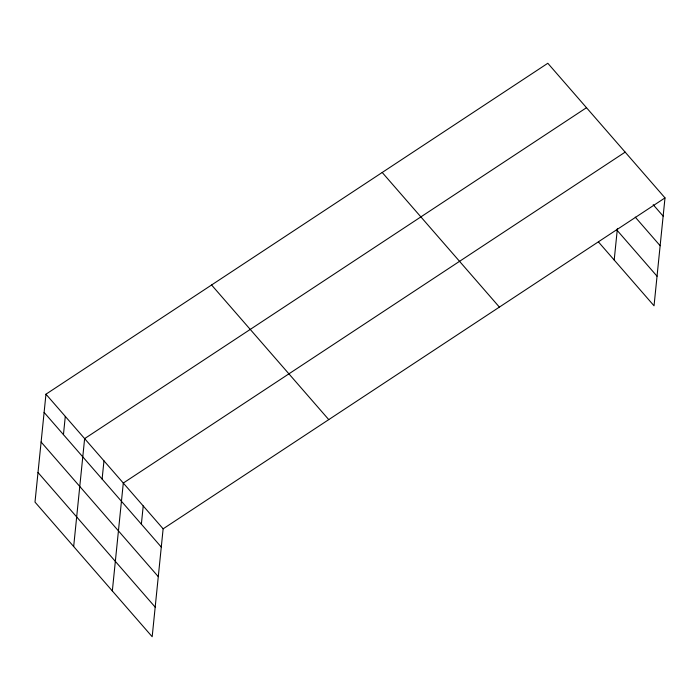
<?xml version="1.0" encoding="UTF-8"?>
<svg xmlns="http://www.w3.org/2000/svg" width="700" height="700" viewBox="0 0 700 700"><rect width="100%" height="100%" fill="white"/><g stroke="black" fill="none" stroke-linecap="round" stroke-linejoin="round"><path stroke-width="1.05" d="M45.964 394.196L35 502.101L152.18 636.729L163.135 528.824L45.964 394.196L547.82 63.271L665 197.899L654.036 305.804L598.447 241.929M63.446 434.639L65.293 416.404M73.666 546.525L84.63 438.62L586.495 107.695M102.112 479.071L103.968 460.836M112.332 590.957L123.296 483.052L625.161 152.127M141.365 524.169L143.22 505.934M614.197 260.033L617.409 228.41M163.135 528.824L665 197.899M653.188 204.689L663.145 216.134M635.241 217.114L660.144 245.726M617.207 230.44L657.046 276.211M382.209 172.471L499.389 307.108M211.575 284.988L328.755 419.615M44.109 412.422L161.289 547.059M41.099 442.015L158.279 576.651M38.01 472.509L155.181 607.136"/></g></svg>
